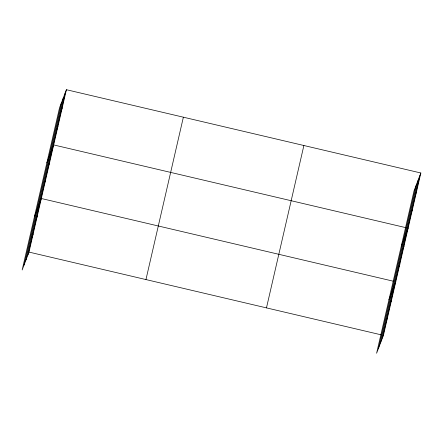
<?xml version="1.0" encoding="UTF-8"?>
<svg xmlns="http://www.w3.org/2000/svg" width="443" height="443" viewBox="0 0 443 443"><rect width="100%" height="100%" fill="white"/><g stroke="black" fill="none" stroke-linecap="round" stroke-linejoin="round"><path stroke-width="0.66" d="M24.06 265.014L61.477 102.638M26.026 259.864L63.443 97.488M27.931 254.863L65.348 92.487M66.411 89.713L59.567 107.632L22.15 270.008L28.994 252.089L66.411 89.713L420.85 172.991L383.433 335.368L376.589 353.287L414.006 190.911L420.85 172.991M145.957 279.572L183.374 117.196M266.47 307.885L303.887 145.509M378.499 348.287L415.916 185.91M380.465 343.137L417.882 180.761M382.375 338.136L419.792 175.766M61.112 110.894L62.17 108.12M56.87 129.295L57.928 126.521M46.847 162.841L53.686 144.922L406.109 227.724M48.514 165.56L49.572 162.786M44.394 183.419L45.457 180.644M34.499 216.428L41.337 198.508L393.766 281.311M36.165 219.141L37.223 216.367M32.051 237.005L33.109 234.231M415.551 194.167L416.608 191.393M411.309 212.568L412.367 209.794M401.286 246.12L408.13 228.2M402.953 248.833L404.01 246.059M398.838 266.697L399.896 263.923M388.937 299.701L395.782 281.781M390.604 302.419L391.667 299.645M386.49 320.278L387.547 317.504M28.994 252.089L381.417 334.891"/></g></svg>
